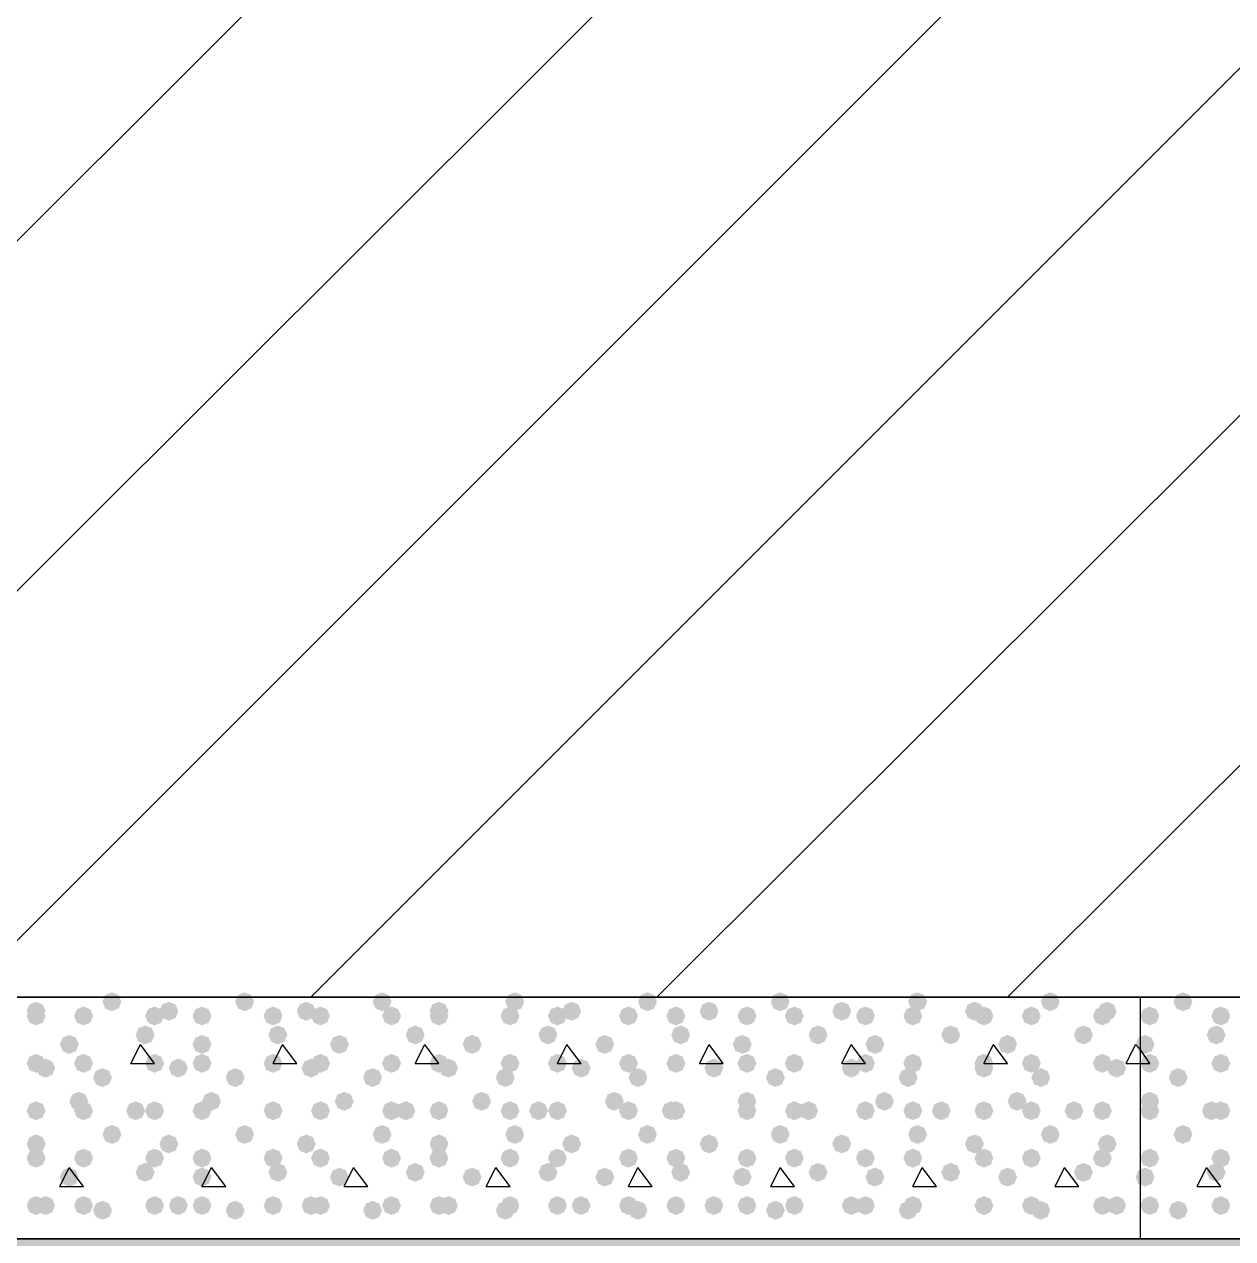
# Model space of a CAD drawing. Header units: millimetres. Extents: x 0 to 420, y 0 to 297.
# Drawn here: x 268.63 to 279.42, y 177.93 to 188.77 of the extents above; entities that cross this region are included whole.
import ezdxf

# ---------------------------------------------------------------- set-up
doc = ezdxf.new("R2010")
doc.units = ezdxf.units.MM
doc.layers.get('0').update_dxf_attribs({"linetype": 'CONTINUOUS'})

msp = doc.modelspace()

# ---------------------------------------------------------------- hatches: boundary and pattern name
at = {"true_color": 0x000008}
for points in [[(269.494, 180.043667), (269.469129, 179.983871), (269.409333, 179.959), (269.349538, 179.983871), (269.324667, 180.043667), (269.349537, 180.103462), (269.409333, 180.128333), (269.469129, 180.103463)], [(270.679333, 180.043667), (270.654463, 179.983871), (270.594667, 179.959), (270.534871, 179.983871), (270.51, 180.043667), (270.534871, 180.103462), (270.594667, 180.128333), (270.654462, 180.103463)], [(271.907, 180.043667), (271.882129, 179.983871), (271.822333, 179.959), (271.762538, 179.983871), (271.737667, 180.043667), (271.762537, 180.103462), (271.822333, 180.128333), (271.882129, 180.103463)], [(273.092333, 180.043667), (273.067462, 179.983871), (273.007667, 179.959), (272.947871, 179.983871), (272.923, 180.043667), (272.947871, 180.103462), (273.007667, 180.128333), (273.067462, 180.103463)], [(274.277667, 180.043667), (274.252796, 179.983871), (274.193, 179.959), (274.133204, 179.983871), (274.108333, 180.043667), (274.133204, 180.103462), (274.193, 180.128333), (274.252796, 180.103463)], [(275.463, 180.043667), (275.438129, 179.983871), (275.378333, 179.959), (275.318537, 179.983871), (275.293667, 180.043667), (275.318537, 180.103462), (275.378333, 180.128333), (275.438129, 180.103463)], [(276.690667, 180.043667), (276.665796, 179.983871), (276.606, 179.959), (276.546204, 179.983871), (276.521333, 180.043667), (276.546204, 180.103462), (276.606, 180.128333), (276.665796, 180.103463)], [(277.876, 180.043667), (277.851129, 179.983871), (277.791333, 179.959), (277.731537, 179.983871), (277.706667, 180.043667), (277.731537, 180.103462), (277.791333, 180.128333), (277.851129, 180.103463)], [(268.816667, 179.959), (268.791796, 179.899204), (268.732, 179.874333), (268.672204, 179.899204), (268.647333, 179.959), (268.672204, 180.018796), (268.732, 180.043667), (268.791796, 180.018796)], [(268.816667, 179.916667), (268.791796, 179.856871), (268.732, 179.832), (268.672204, 179.856871), (268.647333, 179.916667), (268.672204, 179.976462), (268.732, 180.001333), (268.791796, 179.976463)], [(269.24, 179.916667), (269.215129, 179.856871), (269.155333, 179.832), (269.095537, 179.856871), (269.070667, 179.916667), (269.095537, 179.976462), (269.155333, 180.001333), (269.215129, 179.976463)], [(269.875, 179.916667), (269.850129, 179.856871), (269.790333, 179.832), (269.730537, 179.856871), (269.705667, 179.916667), (269.730537, 179.976462), (269.790333, 180.001333), (269.850129, 179.976463)], [(270.002, 179.959), (269.977129, 179.899204), (269.917333, 179.874333), (269.857538, 179.899204), (269.832667, 179.959), (269.857537, 180.018796), (269.917333, 180.043667), (269.977129, 180.018796)], [(270.298333, 179.916667), (270.273462, 179.856871), (270.213667, 179.832), (270.153871, 179.856871), (270.129, 179.916667), (270.153871, 179.976462), (270.213667, 180.001333), (270.273462, 179.976463)], [(270.933333, 179.916667), (270.908462, 179.856871), (270.848667, 179.832), (270.788871, 179.856871), (270.764, 179.916667), (270.788871, 179.976462), (270.848667, 180.001333), (270.908462, 179.976463)], [(271.229667, 179.959), (271.204796, 179.899204), (271.145, 179.874333), (271.085204, 179.899204), (271.060333, 179.959), (271.085204, 180.018796), (271.145, 180.043667), (271.204796, 180.018796)], [(271.356667, 179.916667), (271.331796, 179.856871), (271.272, 179.832), (271.212204, 179.856871), (271.187333, 179.916667), (271.212204, 179.976462), (271.272, 180.001333), (271.331796, 179.976463)], [(271.991667, 179.916667), (271.966796, 179.856871), (271.907, 179.832), (271.847204, 179.856871), (271.822333, 179.916667), (271.847204, 179.976462), (271.907, 180.001333), (271.966796, 179.976463)], [(272.415, 179.959), (272.390129, 179.899204), (272.330333, 179.874333), (272.270538, 179.899204), (272.245667, 179.959), (272.270537, 180.018796), (272.330333, 180.043667), (272.390129, 180.018796)], [(272.415, 179.916667), (272.390129, 179.856871), (272.330333, 179.832), (272.270538, 179.856871), (272.245667, 179.916667), (272.270537, 179.976462), (272.330333, 180.001333), (272.390129, 179.976463)], [(273.05, 179.916667), (273.025129, 179.856871), (272.965333, 179.832), (272.905538, 179.856871), (272.880667, 179.916667), (272.905537, 179.976462), (272.965333, 180.001333), (273.025129, 179.976463)], [(273.473333, 179.916667), (273.448463, 179.856871), (273.388667, 179.832), (273.328871, 179.856871), (273.304, 179.916667), (273.328871, 179.976462), (273.388667, 180.001333), (273.448462, 179.976463)], [(273.600333, 179.959), (273.575462, 179.899204), (273.515667, 179.874333), (273.455871, 179.899204), (273.431, 179.959), (273.455871, 180.018796), (273.515667, 180.043667), (273.575462, 180.018796)], [(274.108333, 179.916667), (274.083463, 179.856871), (274.023667, 179.832), (273.963871, 179.856871), (273.939, 179.916667), (273.963871, 179.976462), (274.023667, 180.001333), (274.083462, 179.976463)], [(274.531667, 179.916667), (274.506796, 179.856871), (274.447, 179.832), (274.387204, 179.856871), (274.362333, 179.916667), (274.387204, 179.976462), (274.447, 180.001333), (274.506796, 179.976463)], [(274.828, 179.959), (274.803129, 179.899204), (274.743333, 179.874333), (274.683538, 179.899204), (274.658667, 179.959), (274.683537, 180.018796), (274.743333, 180.043667), (274.803129, 180.018796)], [(275.166667, 179.916667), (275.141796, 179.856871), (275.082, 179.832), (275.022204, 179.856871), (274.997333, 179.916667), (275.022204, 179.976462), (275.082, 180.001333), (275.141796, 179.976463)], [(275.59, 179.916667), (275.565129, 179.856871), (275.505333, 179.832), (275.445538, 179.856871), (275.420667, 179.916667), (275.445537, 179.976462), (275.505333, 180.001333), (275.565129, 179.976463)], [(276.013333, 179.959), (275.988462, 179.899204), (275.928667, 179.874333), (275.868871, 179.899204), (275.844, 179.959), (275.868871, 180.018796), (275.928667, 180.043667), (275.988462, 180.018796)], [(276.225, 179.916667), (276.200129, 179.856871), (276.140333, 179.832), (276.080537, 179.856871), (276.055667, 179.916667), (276.080537, 179.976462), (276.140333, 180.001333), (276.200129, 179.976463)], [(276.648333, 179.916667), (276.623462, 179.856871), (276.563667, 179.832), (276.503871, 179.856871), (276.479, 179.916667), (276.503871, 179.976462), (276.563667, 180.001333), (276.623462, 179.976463)], [(277.198667, 179.959), (277.173796, 179.899204), (277.114, 179.874333), (277.054204, 179.899204), (277.029333, 179.959), (277.054204, 180.018796), (277.114, 180.043667), (277.173796, 180.018796)], [(277.283333, 179.916667), (277.258462, 179.856871), (277.198667, 179.832), (277.138871, 179.856871), (277.114, 179.916667), (277.138871, 179.976462), (277.198667, 180.001333), (277.258462, 179.976463)], [(277.706667, 179.916667), (277.681796, 179.856871), (277.622, 179.832), (277.562204, 179.856871), (277.537333, 179.916667), (277.562204, 179.976462), (277.622, 180.001333), (277.681796, 179.976463)], [(278.341667, 179.916667), (278.316796, 179.856871), (278.257, 179.832), (278.197204, 179.856871), (278.172333, 179.916667), (278.197204, 179.976462), (278.257, 180.001333), (278.316796, 179.976463)], [(278.384, 179.959), (278.359129, 179.899204), (278.299333, 179.874333), (278.239537, 179.899204), (278.214667, 179.959), (278.239537, 180.018796), (278.299333, 180.043667), (278.359129, 180.018796)], [(269.790333, 179.747333), (269.765463, 179.687537), (269.705667, 179.662667), (269.645871, 179.687537), (269.621, 179.747333), (269.645871, 179.807129), (269.705667, 179.832), (269.765462, 179.807129)], [(270.975667, 179.747333), (270.950796, 179.687537), (270.891, 179.662667), (270.831204, 179.687537), (270.806333, 179.747333), (270.831204, 179.807129), (270.891, 179.832), (270.950796, 179.807129)], [(272.203333, 179.747333), (272.178463, 179.687537), (272.118667, 179.662667), (272.058871, 179.687537), (272.034, 179.747333), (272.058871, 179.807129), (272.118667, 179.832), (272.178462, 179.807129)], [(273.388667, 179.747333), (273.363796, 179.687537), (273.304, 179.662667), (273.244204, 179.687537), (273.219333, 179.747333), (273.244204, 179.807129), (273.304, 179.832), (273.363796, 179.807129)], [(274.574, 179.747333), (274.549129, 179.687537), (274.489333, 179.662667), (274.429538, 179.687537), (274.404667, 179.747333), (274.429537, 179.807129), (274.489333, 179.832), (274.549129, 179.807129)], [(275.801667, 179.747333), (275.776796, 179.687537), (275.717, 179.662667), (275.657204, 179.687537), (275.632333, 179.747333), (275.657204, 179.807129), (275.717, 179.832), (275.776796, 179.807129)], [(276.987, 179.747333), (276.962129, 179.687537), (276.902333, 179.662667), (276.842538, 179.687537), (276.817667, 179.747333), (276.842537, 179.807129), (276.902333, 179.832), (276.962129, 179.807129)], [(278.172333, 179.747333), (278.147462, 179.687537), (278.087667, 179.662667), (278.027871, 179.687537), (278.003, 179.747333), (278.027871, 179.807129), (278.087667, 179.832), (278.147462, 179.807129)], [(269.113, 179.662667), (269.088129, 179.602871), (269.028333, 179.578), (268.968538, 179.602871), (268.943667, 179.662667), (268.968537, 179.722462), (269.028333, 179.747333), (269.088129, 179.722463)], [(270.298333, 179.662667), (270.273462, 179.602871), (270.213667, 179.578), (270.153871, 179.602871), (270.129, 179.662667), (270.153871, 179.722462), (270.213667, 179.747333), (270.273462, 179.722463)], [(271.526, 179.662667), (271.501129, 179.602871), (271.441333, 179.578), (271.381538, 179.602871), (271.356667, 179.662667), (271.381537, 179.722462), (271.441333, 179.747333), (271.501129, 179.722463)], [(272.711333, 179.662667), (272.686462, 179.602871), (272.626667, 179.578), (272.566871, 179.602871), (272.542, 179.662667), (272.566871, 179.722462), (272.626667, 179.747333), (272.686462, 179.722463)], [(273.896667, 179.662667), (273.871796, 179.602871), (273.812, 179.578), (273.752204, 179.602871), (273.727333, 179.662667), (273.752204, 179.722462), (273.812, 179.747333), (273.871796, 179.722463)], [(275.124333, 179.662667), (275.099462, 179.602871), (275.039667, 179.578), (274.979871, 179.602871), (274.955, 179.662667), (274.979871, 179.722462), (275.039667, 179.747333), (275.099462, 179.722463)], [(276.309667, 179.662667), (276.284796, 179.602871), (276.225, 179.578), (276.165204, 179.602871), (276.140333, 179.662667), (276.165204, 179.722462), (276.225, 179.747333), (276.284796, 179.722463)], [(277.495, 179.662667), (277.470129, 179.602871), (277.410333, 179.578), (277.350537, 179.602871), (277.325667, 179.662667), (277.350537, 179.722462), (277.410333, 179.747333), (277.470129, 179.722463)], [(268.816667, 179.493333), (268.791796, 179.433538), (268.732, 179.408667), (268.672204, 179.433538), (268.647333, 179.493333), (268.672204, 179.553129), (268.732, 179.578), (268.791796, 179.553129)], [(268.901333, 179.451), (268.876463, 179.391204), (268.816667, 179.366333), (268.756871, 179.391204), (268.732, 179.451), (268.756871, 179.510796), (268.816667, 179.535667), (268.876462, 179.510796)], [(269.24, 179.493333), (269.215129, 179.433538), (269.155333, 179.408667), (269.095537, 179.433538), (269.070667, 179.493333), (269.095537, 179.553129), (269.155333, 179.578), (269.215129, 179.553129)], [(269.875, 179.493333), (269.850129, 179.433538), (269.790333, 179.408667), (269.730537, 179.433538), (269.705667, 179.493333), (269.730537, 179.553129), (269.790333, 179.578), (269.850129, 179.553129)], [(270.086667, 179.451), (270.061796, 179.391204), (270.002, 179.366333), (269.942204, 179.391204), (269.917333, 179.451), (269.942204, 179.510796), (270.002, 179.535667), (270.061796, 179.510796)], [(270.298333, 179.493333), (270.273462, 179.433538), (270.213667, 179.408667), (270.153871, 179.433538), (270.129, 179.493333), (270.153871, 179.553129), (270.213667, 179.578), (270.273462, 179.553129)], [(270.933333, 179.493333), (270.908462, 179.433538), (270.848667, 179.408667), (270.788871, 179.433538), (270.764, 179.493333), (270.788871, 179.553129), (270.848667, 179.578), (270.908462, 179.553129)], [(271.272, 179.451), (271.247129, 179.391204), (271.187333, 179.366333), (271.127538, 179.391204), (271.102667, 179.451), (271.127537, 179.510796), (271.187333, 179.535667), (271.247129, 179.510796)], [(271.356667, 179.493333), (271.331796, 179.433538), (271.272, 179.408667), (271.212204, 179.433538), (271.187333, 179.493333), (271.212204, 179.553129), (271.272, 179.578), (271.331796, 179.553129)], [(271.991667, 179.493333), (271.966796, 179.433538), (271.907, 179.408667), (271.847204, 179.433538), (271.822333, 179.493333), (271.847204, 179.553129), (271.907, 179.578), (271.966796, 179.553129)], [(272.415, 179.493333), (272.390129, 179.433538), (272.330333, 179.408667), (272.270538, 179.433538), (272.245667, 179.493333), (272.270537, 179.553129), (272.330333, 179.578), (272.390129, 179.553129)], [(272.499667, 179.451), (272.474796, 179.391204), (272.415, 179.366333), (272.355204, 179.391204), (272.330333, 179.451), (272.355204, 179.510796), (272.415, 179.535667), (272.474796, 179.510796)], [(273.05, 179.493333), (273.025129, 179.433538), (272.965333, 179.408667), (272.905538, 179.433538), (272.880667, 179.493333), (272.905537, 179.553129), (272.965333, 179.578), (273.025129, 179.553129)], [(273.473333, 179.493333), (273.448463, 179.433538), (273.388667, 179.408667), (273.328871, 179.433538), (273.304, 179.493333), (273.328871, 179.553129), (273.388667, 179.578), (273.448462, 179.553129)], [(273.685, 179.451), (273.660129, 179.391204), (273.600333, 179.366333), (273.540538, 179.391204), (273.515667, 179.451), (273.540537, 179.510796), (273.600333, 179.535667), (273.660129, 179.510796)], [(274.108333, 179.493333), (274.083463, 179.433538), (274.023667, 179.408667), (273.963871, 179.433538), (273.939, 179.493333), (273.963871, 179.553129), (274.023667, 179.578), (274.083462, 179.553129)], [(274.531667, 179.493333), (274.506796, 179.433538), (274.447, 179.408667), (274.387204, 179.433538), (274.362333, 179.493333), (274.387204, 179.553129), (274.447, 179.578), (274.506796, 179.553129)], [(274.870333, 179.451), (274.845462, 179.391204), (274.785667, 179.366333), (274.725871, 179.391204), (274.701, 179.451), (274.725871, 179.510796), (274.785667, 179.535667), (274.845462, 179.510796)], [(275.166667, 179.493333), (275.141796, 179.433538), (275.082, 179.408667), (275.022204, 179.433538), (274.997333, 179.493333), (275.022204, 179.553129), (275.082, 179.578), (275.141796, 179.553129)], [(275.59, 179.493333), (275.565129, 179.433538), (275.505333, 179.408667), (275.445538, 179.433538), (275.420667, 179.493333), (275.445537, 179.553129), (275.505333, 179.578), (275.565129, 179.553129)], [(276.098, 179.451), (276.073129, 179.391204), (276.013333, 179.366333), (275.953538, 179.391204), (275.928667, 179.451), (275.953537, 179.510796), (276.013333, 179.535667), (276.073129, 179.510796)], [(276.225, 179.493333), (276.200129, 179.433538), (276.140333, 179.408667), (276.080537, 179.433538), (276.055667, 179.493333), (276.080537, 179.553129), (276.140333, 179.578), (276.200129, 179.553129)], [(276.648333, 179.493333), (276.623462, 179.433538), (276.563667, 179.408667), (276.503871, 179.433538), (276.479, 179.493333), (276.503871, 179.553129), (276.563667, 179.578), (276.623462, 179.553129)], [(277.283333, 179.493333), (277.258462, 179.433538), (277.198667, 179.408667), (277.138871, 179.433538), (277.114, 179.493333), (277.138871, 179.553129), (277.198667, 179.578), (277.258462, 179.553129)], [(277.283333, 179.451), (277.258462, 179.391204), (277.198667, 179.366333), (277.138871, 179.391204), (277.114, 179.451), (277.138871, 179.510796), (277.198667, 179.535667), (277.258462, 179.510796)], [(277.706667, 179.493333), (277.681796, 179.433538), (277.622, 179.408667), (277.562204, 179.433538), (277.537333, 179.493333), (277.562204, 179.553129), (277.622, 179.578), (277.681796, 179.553129)], [(278.341667, 179.493333), (278.316796, 179.433538), (278.257, 179.408667), (278.197204, 179.433538), (278.172333, 179.493333), (278.197204, 179.553129), (278.257, 179.578), (278.316796, 179.553129)], [(278.468667, 179.451), (278.443796, 179.391204), (278.384, 179.366333), (278.324204, 179.391204), (278.299333, 179.451), (278.324204, 179.510796), (278.384, 179.535667), (278.443796, 179.510796)], [(269.409333, 179.366333), (269.384462, 179.306537), (269.324667, 179.281667), (269.264871, 179.306537), (269.24, 179.366333), (269.264871, 179.426129), (269.324667, 179.451), (269.384462, 179.426129)], [(270.594667, 179.366333), (270.569796, 179.306537), (270.51, 179.281667), (270.450204, 179.306537), (270.425333, 179.366333), (270.450204, 179.426129), (270.51, 179.451), (270.569796, 179.426129)], [(271.822333, 179.366333), (271.797462, 179.306537), (271.737667, 179.281667), (271.677871, 179.306537), (271.653, 179.366333), (271.677871, 179.426129), (271.737667, 179.451), (271.797462, 179.426129)], [(273.007667, 179.366333), (272.982796, 179.306537), (272.923, 179.281667), (272.863204, 179.306537), (272.838333, 179.366333), (272.863204, 179.426129), (272.923, 179.451), (272.982796, 179.426129)], [(274.193, 179.366333), (274.168129, 179.306537), (274.108333, 179.281667), (274.048537, 179.306537), (274.023667, 179.366333), (274.048537, 179.426129), (274.108333, 179.451), (274.168129, 179.426129)], [(275.420667, 179.366333), (275.395796, 179.306537), (275.336, 179.281667), (275.276204, 179.306537), (275.251333, 179.366333), (275.276204, 179.426129), (275.336, 179.451), (275.395796, 179.426129)], [(276.606, 179.366333), (276.581129, 179.306537), (276.521333, 179.281667), (276.461537, 179.306537), (276.436667, 179.366333), (276.461537, 179.426129), (276.521333, 179.451), (276.581129, 179.426129)], [(277.791333, 179.366333), (277.766462, 179.306537), (277.706667, 179.281667), (277.646871, 179.306537), (277.622, 179.366333), (277.646871, 179.426129), (277.706667, 179.451), (277.766462, 179.426129)], [(269.197667, 179.154667), (269.172796, 179.094871), (269.113, 179.07), (269.053204, 179.094871), (269.028333, 179.154667), (269.053204, 179.214462), (269.113, 179.239333), (269.172796, 179.214463)], [(270.383, 179.154667), (270.358129, 179.094871), (270.298333, 179.07), (270.238538, 179.094871), (270.213667, 179.154667), (270.238537, 179.214462), (270.298333, 179.239333), (270.358129, 179.214463)], [(271.568333, 179.154667), (271.543463, 179.094871), (271.483667, 179.07), (271.423871, 179.094871), (271.399, 179.154667), (271.423871, 179.214462), (271.483667, 179.239333), (271.543462, 179.214463)], [(272.796, 179.154667), (272.771129, 179.094871), (272.711333, 179.07), (272.651538, 179.094871), (272.626667, 179.154667), (272.651537, 179.214462), (272.711333, 179.239333), (272.771129, 179.214463)], [(273.981333, 179.154667), (273.956462, 179.094871), (273.896667, 179.07), (273.836871, 179.094871), (273.812, 179.154667), (273.836871, 179.214462), (273.896667, 179.239333), (273.956462, 179.214463)], [(275.166667, 179.154667), (275.141796, 179.094871), (275.082, 179.07), (275.022204, 179.094871), (274.997333, 179.154667), (275.022204, 179.214462), (275.082, 179.239333), (275.141796, 179.214463)], [(276.394333, 179.154667), (276.369462, 179.094871), (276.309667, 179.07), (276.249871, 179.094871), (276.225, 179.154667), (276.249871, 179.214462), (276.309667, 179.239333), (276.369462, 179.214463)], [(277.579667, 179.154667), (277.554796, 179.094871), (277.495, 179.07), (277.435204, 179.094871), (277.410333, 179.154667), (277.435204, 179.214462), (277.495, 179.239333), (277.554796, 179.214463)], [(268.816667, 179.07), (268.791796, 179.010204), (268.732, 178.985333), (268.672204, 179.010204), (268.647333, 179.07), (268.672204, 179.129796), (268.732, 179.154667), (268.791796, 179.129796)], [(269.24, 179.07), (269.215129, 179.010204), (269.155333, 178.985333), (269.095537, 179.010204), (269.070667, 179.07), (269.095537, 179.129796), (269.155333, 179.154667), (269.215129, 179.129796)], [(269.705667, 179.07), (269.680796, 179.010204), (269.621, 178.985333), (269.561204, 179.010204), (269.536333, 179.07), (269.561204, 179.129796), (269.621, 179.154667), (269.680796, 179.129796)], [(269.875, 179.07), (269.850129, 179.010204), (269.790333, 178.985333), (269.730537, 179.010204), (269.705667, 179.07), (269.730537, 179.129796), (269.790333, 179.154667), (269.850129, 179.129796)], [(270.298333, 179.07), (270.273462, 179.010204), (270.213667, 178.985333), (270.153871, 179.010204), (270.129, 179.07), (270.153871, 179.129796), (270.213667, 179.154667), (270.273462, 179.129796)], [(270.933333, 179.07), (270.908462, 179.010204), (270.848667, 178.985333), (270.788871, 179.010204), (270.764, 179.07), (270.788871, 179.129796), (270.848667, 179.154667), (270.908462, 179.129796)], [(270.933333, 179.07), (270.908462, 179.010204), (270.848667, 178.985333), (270.788871, 179.010204), (270.764, 179.07), (270.788871, 179.129796), (270.848667, 179.154667), (270.908462, 179.129796)], [(271.356667, 179.07), (271.331796, 179.010204), (271.272, 178.985333), (271.212204, 179.010204), (271.187333, 179.07), (271.212204, 179.129796), (271.272, 179.154667), (271.331796, 179.129796)], [(271.991667, 179.07), (271.966796, 179.010204), (271.907, 178.985333), (271.847204, 179.010204), (271.822333, 179.07), (271.847204, 179.129796), (271.907, 179.154667), (271.966796, 179.129796)], [(272.118667, 179.07), (272.093796, 179.010204), (272.034, 178.985333), (271.974204, 179.010204), (271.949333, 179.07), (271.974204, 179.129796), (272.034, 179.154667), (272.093796, 179.129796)], [(272.415, 179.07), (272.390129, 179.010204), (272.330333, 178.985333), (272.270538, 179.010204), (272.245667, 179.07), (272.270537, 179.129796), (272.330333, 179.154667), (272.390129, 179.129796)], [(273.05, 179.07), (273.025129, 179.010204), (272.965333, 178.985333), (272.905538, 179.010204), (272.880667, 179.07), (272.905537, 179.129796), (272.965333, 179.154667), (273.025129, 179.129796)], [(273.304, 179.07), (273.279129, 179.010204), (273.219333, 178.985333), (273.159538, 179.010204), (273.134667, 179.07), (273.159537, 179.129796), (273.219333, 179.154667), (273.279129, 179.129796)], [(273.473333, 179.07), (273.448463, 179.010204), (273.388667, 178.985333), (273.328871, 179.010204), (273.304, 179.07), (273.328871, 179.129796), (273.388667, 179.154667), (273.448462, 179.129796)], [(274.108333, 179.07), (274.083463, 179.010204), (274.023667, 178.985333), (273.963871, 179.010204), (273.939, 179.07), (273.963871, 179.129796), (274.023667, 179.154667), (274.083462, 179.129796)], [(274.489333, 179.07), (274.464462, 179.010204), (274.404667, 178.985333), (274.344871, 179.010204), (274.32, 179.07), (274.344871, 179.129796), (274.404667, 179.154667), (274.464462, 179.129796)], [(274.531667, 179.07), (274.506796, 179.010204), (274.447, 178.985333), (274.387204, 179.010204), (274.362333, 179.07), (274.387204, 179.129796), (274.447, 179.154667), (274.506796, 179.129796)], [(275.166667, 179.07), (275.141796, 179.010204), (275.082, 178.985333), (275.022204, 179.010204), (274.997333, 179.07), (275.022204, 179.129796), (275.082, 179.154667), (275.141796, 179.129796)], [(275.59, 179.07), (275.565129, 179.010204), (275.505333, 178.985333), (275.445538, 179.010204), (275.420667, 179.07), (275.445537, 179.129796), (275.505333, 179.154667), (275.565129, 179.129796)], [(275.717, 179.07), (275.692129, 179.010204), (275.632333, 178.985333), (275.572537, 179.010204), (275.547667, 179.07), (275.572537, 179.129796), (275.632333, 179.154667), (275.692129, 179.129796)], [(276.225, 179.07), (276.200129, 179.010204), (276.140333, 178.985333), (276.080537, 179.010204), (276.055667, 179.07), (276.080537, 179.129796), (276.140333, 179.154667), (276.200129, 179.129796)], [(276.648333, 179.07), (276.623462, 179.010204), (276.563667, 178.985333), (276.503871, 179.010204), (276.479, 179.07), (276.503871, 179.129796), (276.563667, 179.154667), (276.623462, 179.129796)], [(276.902333, 179.07), (276.877462, 179.010204), (276.817667, 178.985333), (276.757871, 179.010204), (276.733, 179.07), (276.757871, 179.129796), (276.817667, 179.154667), (276.877462, 179.129796)], [(277.283333, 179.07), (277.258462, 179.010204), (277.198667, 178.985333), (277.138871, 179.010204), (277.114, 179.07), (277.138871, 179.129796), (277.198667, 179.154667), (277.258462, 179.129796)], [(277.706667, 179.07), (277.681796, 179.010204), (277.622, 178.985333), (277.562204, 179.010204), (277.537333, 179.07), (277.562204, 179.129796), (277.622, 179.154667), (277.681796, 179.129796)], [(278.087667, 179.07), (278.062796, 179.010204), (278.003, 178.985333), (277.943204, 179.010204), (277.918333, 179.07), (277.943204, 179.129796), (278.003, 179.154667), (278.062796, 179.129796)], [(278.341667, 179.07), (278.316796, 179.010204), (278.257, 178.985333), (278.197204, 179.010204), (278.172333, 179.07), (278.197204, 179.129796), (278.257, 179.154667), (278.316796, 179.129796)], [(269.494, 178.858333), (269.469129, 178.798537), (269.409333, 178.773667), (269.349538, 178.798537), (269.324667, 178.858333), (269.349537, 178.918129), (269.409333, 178.943), (269.469129, 178.918129)], [(270.679333, 178.858333), (270.654463, 178.798537), (270.594667, 178.773667), (270.534871, 178.798537), (270.51, 178.858333), (270.534871, 178.918129), (270.594667, 178.943), (270.654462, 178.918129)], [(271.907, 178.858333), (271.882129, 178.798537), (271.822333, 178.773667), (271.762538, 178.798537), (271.737667, 178.858333), (271.762537, 178.918129), (271.822333, 178.943), (271.882129, 178.918129)], [(273.092333, 178.858333), (273.067462, 178.798537), (273.007667, 178.773667), (272.947871, 178.798537), (272.923, 178.858333), (272.947871, 178.918129), (273.007667, 178.943), (273.067462, 178.918129)], [(274.277667, 178.858333), (274.252796, 178.798537), (274.193, 178.773667), (274.133204, 178.798537), (274.108333, 178.858333), (274.133204, 178.918129), (274.193, 178.943), (274.252796, 178.918129)], [(275.463, 178.858333), (275.438129, 178.798537), (275.378333, 178.773667), (275.318537, 178.798537), (275.293667, 178.858333), (275.318537, 178.918129), (275.378333, 178.943), (275.438129, 178.918129)], [(276.690667, 178.858333), (276.665796, 178.798537), (276.606, 178.773667), (276.546204, 178.798537), (276.521333, 178.858333), (276.546204, 178.918129), (276.606, 178.943), (276.665796, 178.918129)], [(277.876, 178.858333), (277.851129, 178.798537), (277.791333, 178.773667), (277.731537, 178.798537), (277.706667, 178.858333), (277.731537, 178.918129), (277.791333, 178.943), (277.851129, 178.918129)], [(268.816667, 178.773667), (268.791796, 178.713871), (268.732, 178.689), (268.672204, 178.713871), (268.647333, 178.773667), (268.672204, 178.833462), (268.732, 178.858333), (268.791796, 178.833463)], [(270.002, 178.773667), (269.977129, 178.713871), (269.917333, 178.689), (269.857538, 178.713871), (269.832667, 178.773667), (269.857537, 178.833462), (269.917333, 178.858333), (269.977129, 178.833463)], [(271.229667, 178.773667), (271.204796, 178.713871), (271.145, 178.689), (271.085204, 178.713871), (271.060333, 178.773667), (271.085204, 178.833462), (271.145, 178.858333), (271.204796, 178.833463)], [(272.415, 178.773667), (272.390129, 178.713871), (272.330333, 178.689), (272.270538, 178.713871), (272.245667, 178.773667), (272.270537, 178.833462), (272.330333, 178.858333), (272.390129, 178.833463)], [(273.600333, 178.773667), (273.575462, 178.713871), (273.515667, 178.689), (273.455871, 178.713871), (273.431, 178.773667), (273.455871, 178.833462), (273.515667, 178.858333), (273.575462, 178.833463)], [(274.828, 178.773667), (274.803129, 178.713871), (274.743333, 178.689), (274.683538, 178.713871), (274.658667, 178.773667), (274.683537, 178.833462), (274.743333, 178.858333), (274.803129, 178.833463)], [(276.013333, 178.773667), (275.988462, 178.713871), (275.928667, 178.689), (275.868871, 178.713871), (275.844, 178.773667), (275.868871, 178.833462), (275.928667, 178.858333), (275.988462, 178.833463)], [(277.198667, 178.773667), (277.173796, 178.713871), (277.114, 178.689), (277.054204, 178.713871), (277.029333, 178.773667), (277.054204, 178.833462), (277.114, 178.858333), (277.173796, 178.833463)], [(278.384, 178.773667), (278.359129, 178.713871), (278.299333, 178.689), (278.239537, 178.713871), (278.214667, 178.773667), (278.239537, 178.833462), (278.299333, 178.858333), (278.359129, 178.833463)], [(268.816667, 178.646667), (268.791796, 178.586871), (268.732, 178.562), (268.672204, 178.586871), (268.647333, 178.646667), (268.672204, 178.706462), (268.732, 178.731333), (268.791796, 178.706463)], [(269.24, 178.646667), (269.215129, 178.586871), (269.155333, 178.562), (269.095537, 178.586871), (269.070667, 178.646667), (269.095537, 178.706462), (269.155333, 178.731333), (269.215129, 178.706463)], [(269.875, 178.646667), (269.850129, 178.586871), (269.790333, 178.562), (269.730537, 178.586871), (269.705667, 178.646667), (269.730537, 178.706462), (269.790333, 178.731333), (269.850129, 178.706463)], [(270.298333, 178.646667), (270.273462, 178.586871), (270.213667, 178.562), (270.153871, 178.586871), (270.129, 178.646667), (270.153871, 178.706462), (270.213667, 178.731333), (270.273462, 178.706463)], [(270.933333, 178.646667), (270.908462, 178.586871), (270.848667, 178.562), (270.788871, 178.586871), (270.764, 178.646667), (270.788871, 178.706462), (270.848667, 178.731333), (270.908462, 178.706463)], [(271.356667, 178.646667), (271.331796, 178.586871), (271.272, 178.562), (271.212204, 178.586871), (271.187333, 178.646667), (271.212204, 178.706462), (271.272, 178.731333), (271.331796, 178.706463)], [(271.991667, 178.646667), (271.966796, 178.586871), (271.907, 178.562), (271.847204, 178.586871), (271.822333, 178.646667), (271.847204, 178.706462), (271.907, 178.731333), (271.966796, 178.706463)], [(272.415, 178.646667), (272.390129, 178.586871), (272.330333, 178.562), (272.270538, 178.586871), (272.245667, 178.646667), (272.270537, 178.706462), (272.330333, 178.731333), (272.390129, 178.706463)], [(273.05, 178.646667), (273.025129, 178.586871), (272.965333, 178.562), (272.905538, 178.586871), (272.880667, 178.646667), (272.905537, 178.706462), (272.965333, 178.731333), (273.025129, 178.706463)], [(273.473333, 178.646667), (273.448463, 178.586871), (273.388667, 178.562), (273.328871, 178.586871), (273.304, 178.646667), (273.328871, 178.706462), (273.388667, 178.731333), (273.448462, 178.706463)], [(274.108333, 178.646667), (274.083463, 178.586871), (274.023667, 178.562), (273.963871, 178.586871), (273.939, 178.646667), (273.963871, 178.706462), (274.023667, 178.731333), (274.083462, 178.706463)], [(274.531667, 178.646667), (274.506796, 178.586871), (274.447, 178.562), (274.387204, 178.586871), (274.362333, 178.646667), (274.387204, 178.706462), (274.447, 178.731333), (274.506796, 178.706463)], [(275.166667, 178.646667), (275.141796, 178.586871), (275.082, 178.562), (275.022204, 178.586871), (274.997333, 178.646667), (275.022204, 178.706462), (275.082, 178.731333), (275.141796, 178.706463)], [(275.59, 178.646667), (275.565129, 178.586871), (275.505333, 178.562), (275.445538, 178.586871), (275.420667, 178.646667), (275.445537, 178.706462), (275.505333, 178.731333), (275.565129, 178.706463)], [(276.225, 178.646667), (276.200129, 178.586871), (276.140333, 178.562), (276.080537, 178.586871), (276.055667, 178.646667), (276.080537, 178.706462), (276.140333, 178.731333), (276.200129, 178.706463)], [(276.648333, 178.646667), (276.623462, 178.586871), (276.563667, 178.562), (276.503871, 178.586871), (276.479, 178.646667), (276.503871, 178.706462), (276.563667, 178.731333), (276.623462, 178.706463)], [(277.283333, 178.646667), (277.258462, 178.586871), (277.198667, 178.562), (277.138871, 178.586871), (277.114, 178.646667), (277.138871, 178.706462), (277.198667, 178.731333), (277.258462, 178.706463)], [(277.706667, 178.646667), (277.681796, 178.586871), (277.622, 178.562), (277.562204, 178.586871), (277.537333, 178.646667), (277.562204, 178.706462), (277.622, 178.731333), (277.681796, 178.706463)], [(278.341667, 178.646667), (278.316796, 178.586871), (278.257, 178.562), (278.197204, 178.586871), (278.172333, 178.646667), (278.197204, 178.706462), (278.257, 178.731333), (278.316796, 178.706463)], [(269.113, 178.477333), (269.088129, 178.417537), (269.028333, 178.392667), (268.968538, 178.417537), (268.943667, 178.477333), (268.968537, 178.537129), (269.028333, 178.562), (269.088129, 178.537129)], [(269.790333, 178.519667), (269.765463, 178.459871), (269.705667, 178.435), (269.645871, 178.459871), (269.621, 178.519667), (269.645871, 178.579462), (269.705667, 178.604333), (269.765462, 178.579463)], [(270.298333, 178.477333), (270.273462, 178.417537), (270.213667, 178.392667), (270.153871, 178.417537), (270.129, 178.477333), (270.153871, 178.537129), (270.213667, 178.562), (270.273462, 178.537129)], [(270.975667, 178.519667), (270.950796, 178.459871), (270.891, 178.435), (270.831204, 178.459871), (270.806333, 178.519667), (270.831204, 178.579462), (270.891, 178.604333), (270.950796, 178.579463)], [(271.526, 178.477333), (271.501129, 178.417537), (271.441333, 178.392667), (271.381538, 178.417537), (271.356667, 178.477333), (271.381537, 178.537129), (271.441333, 178.562), (271.501129, 178.537129)], [(272.203333, 178.519667), (272.178463, 178.459871), (272.118667, 178.435), (272.058871, 178.459871), (272.034, 178.519667), (272.058871, 178.579462), (272.118667, 178.604333), (272.178462, 178.579463)], [(272.711333, 178.477333), (272.686462, 178.417537), (272.626667, 178.392667), (272.566871, 178.417537), (272.542, 178.477333), (272.566871, 178.537129), (272.626667, 178.562), (272.686462, 178.537129)], [(273.388667, 178.519667), (273.363796, 178.459871), (273.304, 178.435), (273.244204, 178.459871), (273.219333, 178.519667), (273.244204, 178.579462), (273.304, 178.604333), (273.363796, 178.579463)], [(273.896667, 178.477333), (273.871796, 178.417537), (273.812, 178.392667), (273.752204, 178.417537), (273.727333, 178.477333), (273.752204, 178.537129), (273.812, 178.562), (273.871796, 178.537129)], [(274.574, 178.519667), (274.549129, 178.459871), (274.489333, 178.435), (274.429538, 178.459871), (274.404667, 178.519667), (274.429537, 178.579462), (274.489333, 178.604333), (274.549129, 178.579463)], [(275.124333, 178.477333), (275.099462, 178.417537), (275.039667, 178.392667), (274.979871, 178.417537), (274.955, 178.477333), (274.979871, 178.537129), (275.039667, 178.562), (275.099462, 178.537129)], [(275.801667, 178.519667), (275.776796, 178.459871), (275.717, 178.435), (275.657204, 178.459871), (275.632333, 178.519667), (275.657204, 178.579462), (275.717, 178.604333), (275.776796, 178.579463)], [(276.309667, 178.477333), (276.284796, 178.417537), (276.225, 178.392667), (276.165204, 178.417537), (276.140333, 178.477333), (276.165204, 178.537129), (276.225, 178.562), (276.284796, 178.537129)], [(276.987, 178.519667), (276.962129, 178.459871), (276.902333, 178.435), (276.842538, 178.459871), (276.817667, 178.519667), (276.842537, 178.579462), (276.902333, 178.604333), (276.962129, 178.579463)], [(277.495, 178.477333), (277.470129, 178.417537), (277.410333, 178.392667), (277.350537, 178.417537), (277.325667, 178.477333), (277.350537, 178.537129), (277.410333, 178.562), (277.470129, 178.537129)], [(278.172333, 178.519667), (278.147462, 178.459871), (278.087667, 178.435), (278.027871, 178.459871), (278.003, 178.519667), (278.027871, 178.579462), (278.087667, 178.604333), (278.147462, 178.579463)], [(268.816667, 178.223333), (268.791796, 178.163537), (268.732, 178.138667), (268.672204, 178.163537), (268.647333, 178.223333), (268.672204, 178.283129), (268.732, 178.308), (268.791796, 178.283129)], [(268.901333, 178.223333), (268.876463, 178.163537), (268.816667, 178.138667), (268.756871, 178.163537), (268.732, 178.223333), (268.756871, 178.283129), (268.816667, 178.308), (268.876462, 178.283129)], [(269.24, 178.223333), (269.215129, 178.163537), (269.155333, 178.138667), (269.095537, 178.163537), (269.070667, 178.223333), (269.095537, 178.283129), (269.155333, 178.308), (269.215129, 178.283129)], [(269.409333, 178.181), (269.384462, 178.121204), (269.324667, 178.096333), (269.264871, 178.121204), (269.24, 178.181), (269.264871, 178.240796), (269.324667, 178.265667), (269.384462, 178.240796)], [(269.875, 178.223333), (269.850129, 178.163537), (269.790333, 178.138667), (269.730537, 178.163537), (269.705667, 178.223333), (269.730537, 178.283129), (269.790333, 178.308), (269.850129, 178.283129)], [(270.086667, 178.223333), (270.061796, 178.163537), (270.002, 178.138667), (269.942204, 178.163537), (269.917333, 178.223333), (269.942204, 178.283129), (270.002, 178.308), (270.061796, 178.283129)], [(270.298333, 178.223333), (270.273462, 178.163537), (270.213667, 178.138667), (270.153871, 178.163537), (270.129, 178.223333), (270.153871, 178.283129), (270.213667, 178.308), (270.273462, 178.283129)], [(270.594667, 178.181), (270.569796, 178.121204), (270.51, 178.096333), (270.450204, 178.121204), (270.425333, 178.181), (270.450204, 178.240796), (270.51, 178.265667), (270.569796, 178.240796)], [(270.933333, 178.223333), (270.908462, 178.163537), (270.848667, 178.138667), (270.788871, 178.163537), (270.764, 178.223333), (270.788871, 178.283129), (270.848667, 178.308), (270.908462, 178.283129)], [(271.272, 178.223333), (271.247129, 178.163537), (271.187333, 178.138667), (271.127538, 178.163537), (271.102667, 178.223333), (271.127537, 178.283129), (271.187333, 178.308), (271.247129, 178.283129)], [(271.356667, 178.223333), (271.331796, 178.163537), (271.272, 178.138667), (271.212204, 178.163537), (271.187333, 178.223333), (271.212204, 178.283129), (271.272, 178.308), (271.331796, 178.283129)], [(271.822333, 178.181), (271.797462, 178.121204), (271.737667, 178.096333), (271.677871, 178.121204), (271.653, 178.181), (271.677871, 178.240796), (271.737667, 178.265667), (271.797462, 178.240796)], [(271.991667, 178.223333), (271.966796, 178.163537), (271.907, 178.138667), (271.847204, 178.163537), (271.822333, 178.223333), (271.847204, 178.283129), (271.907, 178.308), (271.966796, 178.283129)], [(272.415, 178.223333), (272.390129, 178.163537), (272.330333, 178.138667), (272.270538, 178.163537), (272.245667, 178.223333), (272.270537, 178.283129), (272.330333, 178.308), (272.390129, 178.283129)], [(272.499667, 178.223333), (272.474796, 178.163537), (272.415, 178.138667), (272.355204, 178.163537), (272.330333, 178.223333), (272.355204, 178.283129), (272.415, 178.308), (272.474796, 178.283129)], [(273.007667, 178.181), (272.982796, 178.121204), (272.923, 178.096333), (272.863204, 178.121204), (272.838333, 178.181), (272.863204, 178.240796), (272.923, 178.265667), (272.982796, 178.240796)], [(273.05, 178.223333), (273.025129, 178.163537), (272.965333, 178.138667), (272.905538, 178.163537), (272.880667, 178.223333), (272.905537, 178.283129), (272.965333, 178.308), (273.025129, 178.283129)], [(273.473333, 178.223333), (273.448463, 178.163537), (273.388667, 178.138667), (273.328871, 178.163537), (273.304, 178.223333), (273.328871, 178.283129), (273.388667, 178.308), (273.448462, 178.283129)], [(273.685, 178.223333), (273.660129, 178.163537), (273.600333, 178.138667), (273.540538, 178.163537), (273.515667, 178.223333), (273.540537, 178.283129), (273.600333, 178.308), (273.660129, 178.283129)], [(274.108333, 178.223333), (274.083463, 178.163537), (274.023667, 178.138667), (273.963871, 178.163537), (273.939, 178.223333), (273.963871, 178.283129), (274.023667, 178.308), (274.083462, 178.283129)], [(274.193, 178.181), (274.168129, 178.121204), (274.108333, 178.096333), (274.048537, 178.121204), (274.023667, 178.181), (274.048537, 178.240796), (274.108333, 178.265667), (274.168129, 178.240796)], [(274.531667, 178.223333), (274.506796, 178.163537), (274.447, 178.138667), (274.387204, 178.163537), (274.362333, 178.223333), (274.387204, 178.283129), (274.447, 178.308), (274.506796, 178.283129)], [(274.870333, 178.223333), (274.845462, 178.163537), (274.785667, 178.138667), (274.725871, 178.163537), (274.701, 178.223333), (274.725871, 178.283129), (274.785667, 178.308), (274.845462, 178.283129)], [(275.166667, 178.223333), (275.141796, 178.163537), (275.082, 178.138667), (275.022204, 178.163537), (274.997333, 178.223333), (275.022204, 178.283129), (275.082, 178.308), (275.141796, 178.283129)], [(275.420667, 178.181), (275.395796, 178.121204), (275.336, 178.096333), (275.276204, 178.121204), (275.251333, 178.181), (275.276204, 178.240796), (275.336, 178.265667), (275.395796, 178.240796)], [(275.59, 178.223333), (275.565129, 178.163537), (275.505333, 178.138667), (275.445538, 178.163537), (275.420667, 178.223333), (275.445537, 178.283129), (275.505333, 178.308), (275.565129, 178.283129)], [(276.098, 178.223333), (276.073129, 178.163537), (276.013333, 178.138667), (275.953538, 178.163537), (275.928667, 178.223333), (275.953537, 178.283129), (276.013333, 178.308), (276.073129, 178.283129)], [(276.225, 178.223333), (276.200129, 178.163537), (276.140333, 178.138667), (276.080537, 178.163537), (276.055667, 178.223333), (276.080537, 178.283129), (276.140333, 178.308), (276.200129, 178.283129)], [(276.606, 178.181), (276.581129, 178.121204), (276.521333, 178.096333), (276.461537, 178.121204), (276.436667, 178.181), (276.461537, 178.240796), (276.521333, 178.265667), (276.581129, 178.240796)], [(276.648333, 178.223333), (276.623462, 178.163537), (276.563667, 178.138667), (276.503871, 178.163537), (276.479, 178.223333), (276.503871, 178.283129), (276.563667, 178.308), (276.623462, 178.283129)], [(277.283333, 178.223333), (277.258462, 178.163537), (277.198667, 178.138667), (277.138871, 178.163537), (277.114, 178.223333), (277.138871, 178.283129), (277.198667, 178.308), (277.258462, 178.283129)], [(277.283333, 178.223333), (277.258462, 178.163537), (277.198667, 178.138667), (277.138871, 178.163537), (277.114, 178.223333), (277.138871, 178.283129), (277.198667, 178.308), (277.258462, 178.283129)], [(277.706667, 178.223333), (277.681796, 178.163537), (277.622, 178.138667), (277.562204, 178.163537), (277.537333, 178.223333), (277.562204, 178.283129), (277.622, 178.308), (277.681796, 178.283129)], [(277.791333, 178.181), (277.766462, 178.121204), (277.706667, 178.096333), (277.646871, 178.121204), (277.622, 178.181), (277.646871, 178.240796), (277.706667, 178.265667), (277.766462, 178.240796)], [(278.341667, 178.223333), (278.316796, 178.163537), (278.257, 178.138667), (278.197204, 178.163537), (278.172333, 178.223333), (278.197204, 178.283129), (278.257, 178.308), (278.316796, 178.283129)], [(278.468667, 178.223333), (278.443796, 178.163537), (278.384, 178.138667), (278.324204, 178.163537), (278.299333, 178.223333), (278.324204, 178.283129), (278.384, 178.308), (278.443796, 178.283129)]]:
    msp.add_hatch(color=0, dxfattribs=at).paths.add_polyline_path(points, flags=0)
at = {"true_color": 0x000007}
for points in [[(279.061333, 180.043667), (279.036462, 179.983871), (278.976667, 179.959), (278.916871, 179.983871), (278.892, 180.043667), (278.916871, 180.103462), (278.976667, 180.128333), (279.036462, 180.103463)], [(278.765, 179.916667), (278.740129, 179.856871), (278.680333, 179.832), (278.620538, 179.856871), (278.595667, 179.916667), (278.620537, 179.976462), (278.680333, 180.001333), (278.740129, 179.976463)], [(279.4, 179.916667), (279.375129, 179.856871), (279.315333, 179.832), (279.255538, 179.856871), (279.230667, 179.916667), (279.255537, 179.976462), (279.315333, 180.001333), (279.375129, 179.976463)], [(279.357667, 179.747333), (279.332796, 179.687537), (279.273, 179.662667), (279.213204, 179.687537), (279.188333, 179.747333), (279.213204, 179.807129), (279.273, 179.832), (279.332796, 179.807129)], [(278.722667, 179.662667), (278.697796, 179.602871), (278.638, 179.578), (278.578204, 179.602871), (278.553333, 179.662667), (278.578204, 179.722462), (278.638, 179.747333), (278.697796, 179.722463)], [(278.765, 179.493333), (278.740129, 179.433538), (278.680333, 179.408667), (278.620538, 179.433538), (278.595667, 179.493333), (278.620537, 179.553129), (278.680333, 179.578), (278.740129, 179.553129)], [(279.4, 179.493333), (279.375129, 179.433538), (279.315333, 179.408667), (279.255538, 179.433538), (279.230667, 179.493333), (279.255537, 179.553129), (279.315333, 179.578), (279.375129, 179.553129)], [(279.019, 179.366333), (278.994129, 179.306537), (278.934333, 179.281667), (278.874537, 179.306537), (278.849667, 179.366333), (278.874537, 179.426129), (278.934333, 179.451), (278.994129, 179.426129)], [(278.765, 179.154667), (278.740129, 179.094871), (278.680333, 179.07), (278.620538, 179.094871), (278.595667, 179.154667), (278.620537, 179.214462), (278.680333, 179.239333), (278.740129, 179.214463)], [(278.765, 179.07), (278.740129, 179.010204), (278.680333, 178.985333), (278.620538, 179.010204), (278.595667, 179.07), (278.620537, 179.129796), (278.680333, 179.154667), (278.740129, 179.129796)], [(279.315333, 179.07), (279.290462, 179.010204), (279.230667, 178.985333), (279.170871, 179.010204), (279.146, 179.07), (279.170871, 179.129796), (279.230667, 179.154667), (279.290462, 179.129796)], [(279.4, 179.07), (279.375129, 179.010204), (279.315333, 178.985333), (279.255538, 179.010204), (279.230667, 179.07), (279.255537, 179.129796), (279.315333, 179.154667), (279.375129, 179.129796)], [(279.061333, 178.858333), (279.036462, 178.798537), (278.976667, 178.773667), (278.916871, 178.798537), (278.892, 178.858333), (278.916871, 178.918129), (278.976667, 178.943), (279.036462, 178.918129)], [(278.765, 178.646667), (278.740129, 178.586871), (278.680333, 178.562), (278.620538, 178.586871), (278.595667, 178.646667), (278.620537, 178.706462), (278.680333, 178.731333), (278.740129, 178.706463)], [(279.4, 178.646667), (279.375129, 178.586871), (279.315333, 178.562), (279.255538, 178.586871), (279.230667, 178.646667), (279.255537, 178.706462), (279.315333, 178.731333), (279.375129, 178.706463)], [(278.722667, 178.477333), (278.697796, 178.417537), (278.638, 178.392667), (278.578204, 178.417537), (278.553333, 178.477333), (278.578204, 178.537129), (278.638, 178.562), (278.697796, 178.537129)], [(279.357667, 178.519667), (279.332796, 178.459871), (279.273, 178.435), (279.213204, 178.459871), (279.188333, 178.519667), (279.213204, 178.579462), (279.273, 178.604333), (279.332796, 178.579463)], [(278.765, 178.223333), (278.740129, 178.163537), (278.680333, 178.138667), (278.620538, 178.163537), (278.595667, 178.223333), (278.620537, 178.283129), (278.680333, 178.308), (278.740129, 178.283129)], [(279.019, 178.181), (278.994129, 178.121204), (278.934333, 178.096333), (278.874537, 178.121204), (278.849667, 178.181), (278.874537, 178.240796), (278.934333, 178.265667), (278.994129, 178.240796)], [(279.4, 178.223333), (279.375129, 178.163537), (279.315333, 178.138667), (279.255538, 178.163537), (279.230667, 178.223333), (279.255537, 178.283129), (279.315333, 178.308), (279.375129, 178.283129)]]:
    msp.add_hatch(color=0, dxfattribs=at).paths.add_polyline_path(points, flags=0)
at = {"true_color": 0x000008}
h = msp.add_hatch(color=0, dxfattribs=at)
h.paths.add_polyline_path([(378.544667, 177.927), (32.469667, 177.927), (378.544667, 165.946667)], flags=0)
h.paths.add_polyline_path([(32.469667, 177.927), (378.544667, 165.946667), (32.469667, 165.946667)], flags=0)

# ---------------------------------------------------------------- linework, layer by layer
at = {"color": 0, "true_color": 0x000007}
for points in [[(31.369, 201.252667), (31.369, 177.927), (379.603, 177.927), (379.603, 201.252667), (217.17, 201.252667), (217.17, 222.461667), (193.844333, 222.461667), (193.844333, 201.252667)], [(31.369, 201.252667), (31.369, 177.927), (379.603, 177.927), (379.603, 201.252667), (217.17, 201.252667), (217.17, 222.461667), (193.844333, 222.461667), (193.844333, 201.252667)], [(33.528002, 199.135999), (195.961001, 199.135999), (195.961001, 220.344999), (215.053334, 220.344999), (215.053334, 199.135999), (377.486334, 199.135999), (377.486334, 180.085999), (33.528002, 180.085999)], [(278.595667, 180.086), (278.595667, 177.927), (280.712333, 177.927), (280.712333, 180.086)]]:
    msp.add_lwpolyline(points, close=True, dxfattribs=at)
at = {"color": 0, "true_color": 0x0000fd}
msp.add_lwpolyline([(33.528, 180.086), (377.486333, 180.086), (377.486333, 199.136), (215.053333, 199.136), (215.053333, 220.345), (195.961, 220.345), (195.961, 199.136), (33.528, 199.136)], close=True, dxfattribs=at)
at = {"color": 0, "true_color": 0x000002}
for points in [[(261.789333, 180.086), (280.881667, 199.136)], [(264.922, 180.086), (284.014333, 199.136)], [(268.054667, 180.086), (287.104667, 199.136)], [(271.187333, 180.086), (290.237333, 199.136)], [(274.277667, 180.086), (293.37, 199.136)], [(277.410333, 180.086), (296.502667, 199.136)]]:
    msp.add_lwpolyline(points, dxfattribs=at)
at = {"color": 0, "true_color": 0x000007}
for points in [[(278.595667, 180.086), (259.545667, 180.086)], [(278.680333, 179.493333), (278.595667, 179.620333)], [(278.595667, 179.493333), (278.680333, 179.493333)], [(279.103667, 178.392667), (279.188333, 178.562)], [(279.315333, 178.392667), (279.188333, 178.562)], [(279.103667, 178.392667), (279.315333, 178.392667)], [(259.545667, 177.927), (278.595667, 177.927)]]:
    msp.add_lwpolyline(points, dxfattribs=at)
at = {"color": 0, "true_color": 0x000008}
for points in [[(269.578667, 179.493333), (269.663333, 179.662667)], [(269.790333, 179.493333), (269.663333, 179.662667)], [(270.848667, 179.493333), (270.933333, 179.662667)], [(271.060333, 179.493333), (270.933333, 179.662667)], [(272.118667, 179.493333), (272.203333, 179.662667)], [(272.330333, 179.493333), (272.203333, 179.662667)], [(273.388667, 179.493333), (273.473333, 179.662667)], [(273.600333, 179.493333), (273.473333, 179.662667)], [(274.658667, 179.493333), (274.743333, 179.662667)], [(274.870333, 179.493333), (274.743333, 179.662667)], [(275.928667, 179.493333), (276.013333, 179.662667)], [(276.140333, 179.493333), (276.013333, 179.662667)], [(277.198667, 179.493333), (277.283333, 179.662667)], [(277.410333, 179.493333), (277.283333, 179.662667)], [(278.468667, 179.493333), (278.553333, 179.662667)], [(278.595667, 179.620333), (278.553333, 179.662667)], [(269.578667, 179.493333), (269.790333, 179.493333)], [(270.848667, 179.493333), (271.060333, 179.493333)], [(272.118667, 179.493333), (272.330333, 179.493333)], [(273.388667, 179.493333), (273.600333, 179.493333)], [(274.658667, 179.493333), (274.870333, 179.493333)], [(275.928667, 179.493333), (276.140333, 179.493333)], [(277.198667, 179.493333), (277.410333, 179.493333)], [(278.468667, 179.493333), (278.595667, 179.493333)], [(268.943667, 178.392667), (269.028333, 178.562)], [(269.155333, 178.392667), (269.028333, 178.562)], [(270.213667, 178.392667), (270.298333, 178.562)], [(270.425333, 178.392667), (270.298333, 178.562)], [(271.483667, 178.392667), (271.568333, 178.562)], [(271.695333, 178.392667), (271.568333, 178.562)], [(272.753667, 178.392667), (272.838333, 178.562)], [(272.965333, 178.392667), (272.838333, 178.562)], [(274.023667, 178.392667), (274.108333, 178.562)], [(274.235333, 178.392667), (274.108333, 178.562)], [(275.293667, 178.392667), (275.378333, 178.562)], [(275.505333, 178.392667), (275.378333, 178.562)], [(276.563667, 178.392667), (276.648333, 178.562)], [(276.775333, 178.392667), (276.648333, 178.562)], [(277.833667, 178.392667), (277.918333, 178.562)], [(278.045333, 178.392667), (277.918333, 178.562)], [(268.943667, 178.392667), (269.155333, 178.392667)], [(270.213667, 178.392667), (270.425333, 178.392667)], [(271.483667, 178.392667), (271.695333, 178.392667)], [(272.753667, 178.392667), (272.965333, 178.392667)], [(274.023667, 178.392667), (274.235333, 178.392667)], [(275.293667, 178.392667), (275.505333, 178.392667)], [(276.563667, 178.392667), (276.775333, 178.392667)], [(277.833667, 178.392667), (278.045333, 178.392667)]]:
    msp.add_lwpolyline(points, dxfattribs=at)
msp.add_lwpolyline([(378.544667, 177.927), (32.469667, 177.927), (378.544667, 165.946667)], close=True, dxfattribs=at)

doc.saveas('drawing.dxf')
